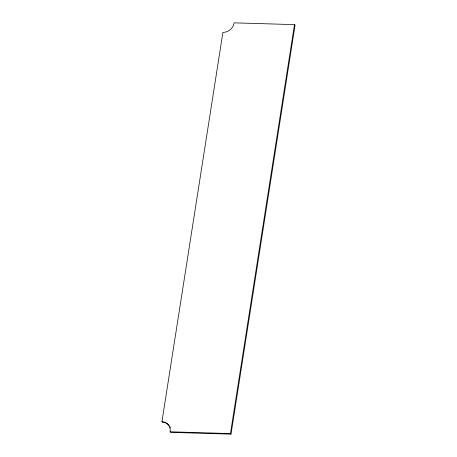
<?xml version="1.0" encoding="UTF-8"?>
<svg xmlns="http://www.w3.org/2000/svg" width="457" height="457" viewBox="0 0 457 457"><rect width="100%" height="100%" fill="white"/><g stroke="black" fill="none" stroke-linecap="round" stroke-linejoin="round"><path stroke-width="0.69" d="M161.938 421.691L222.907 32.378A10.437 9.186 -44.4 0 0 234.167 22.85L294.479 24.621L295.062 25.209L231.019 434.15L170.707 432.379L170.124 431.791A10.437 9.186 -44.4 0 0 161.938 421.691L162.521 422.285A10.437 9.186 -44.4 0 1 168.941 425.358M231.019 434.15L230.442 433.562L294.479 24.621M170.124 431.791L230.442 433.562M169.627 426.341A10.437 9.186 -44.4 0 1 170.387 428.02"/></g></svg>
